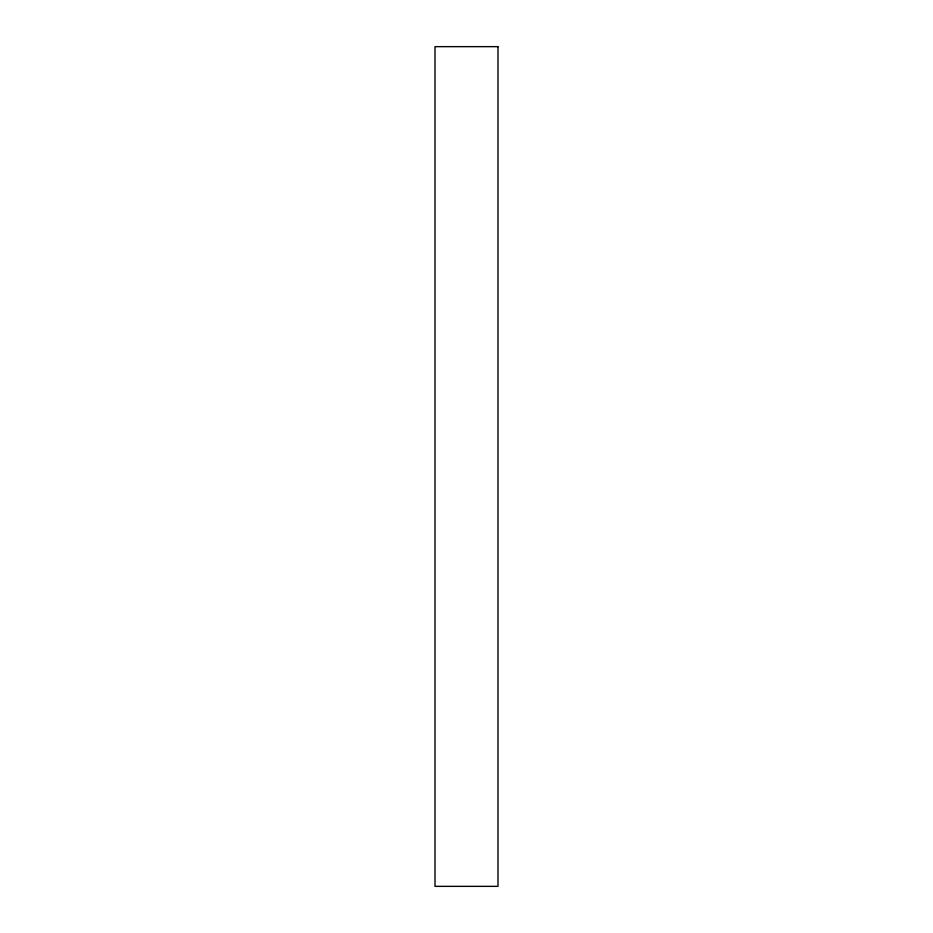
<?xml version="1.0" encoding="UTF-8"?>
<svg xmlns="http://www.w3.org/2000/svg" width="933" height="933" viewBox="0 0 933 933"><rect width="100%" height="100%" fill="white"/><g stroke="black" fill="none" stroke-linecap="round" stroke-linejoin="round"><path stroke-width="1.4" d="M497.989 46.65L435.011 46.65L435.011 886.35L497.989 886.35L497.989 46.65"/></g></svg>
